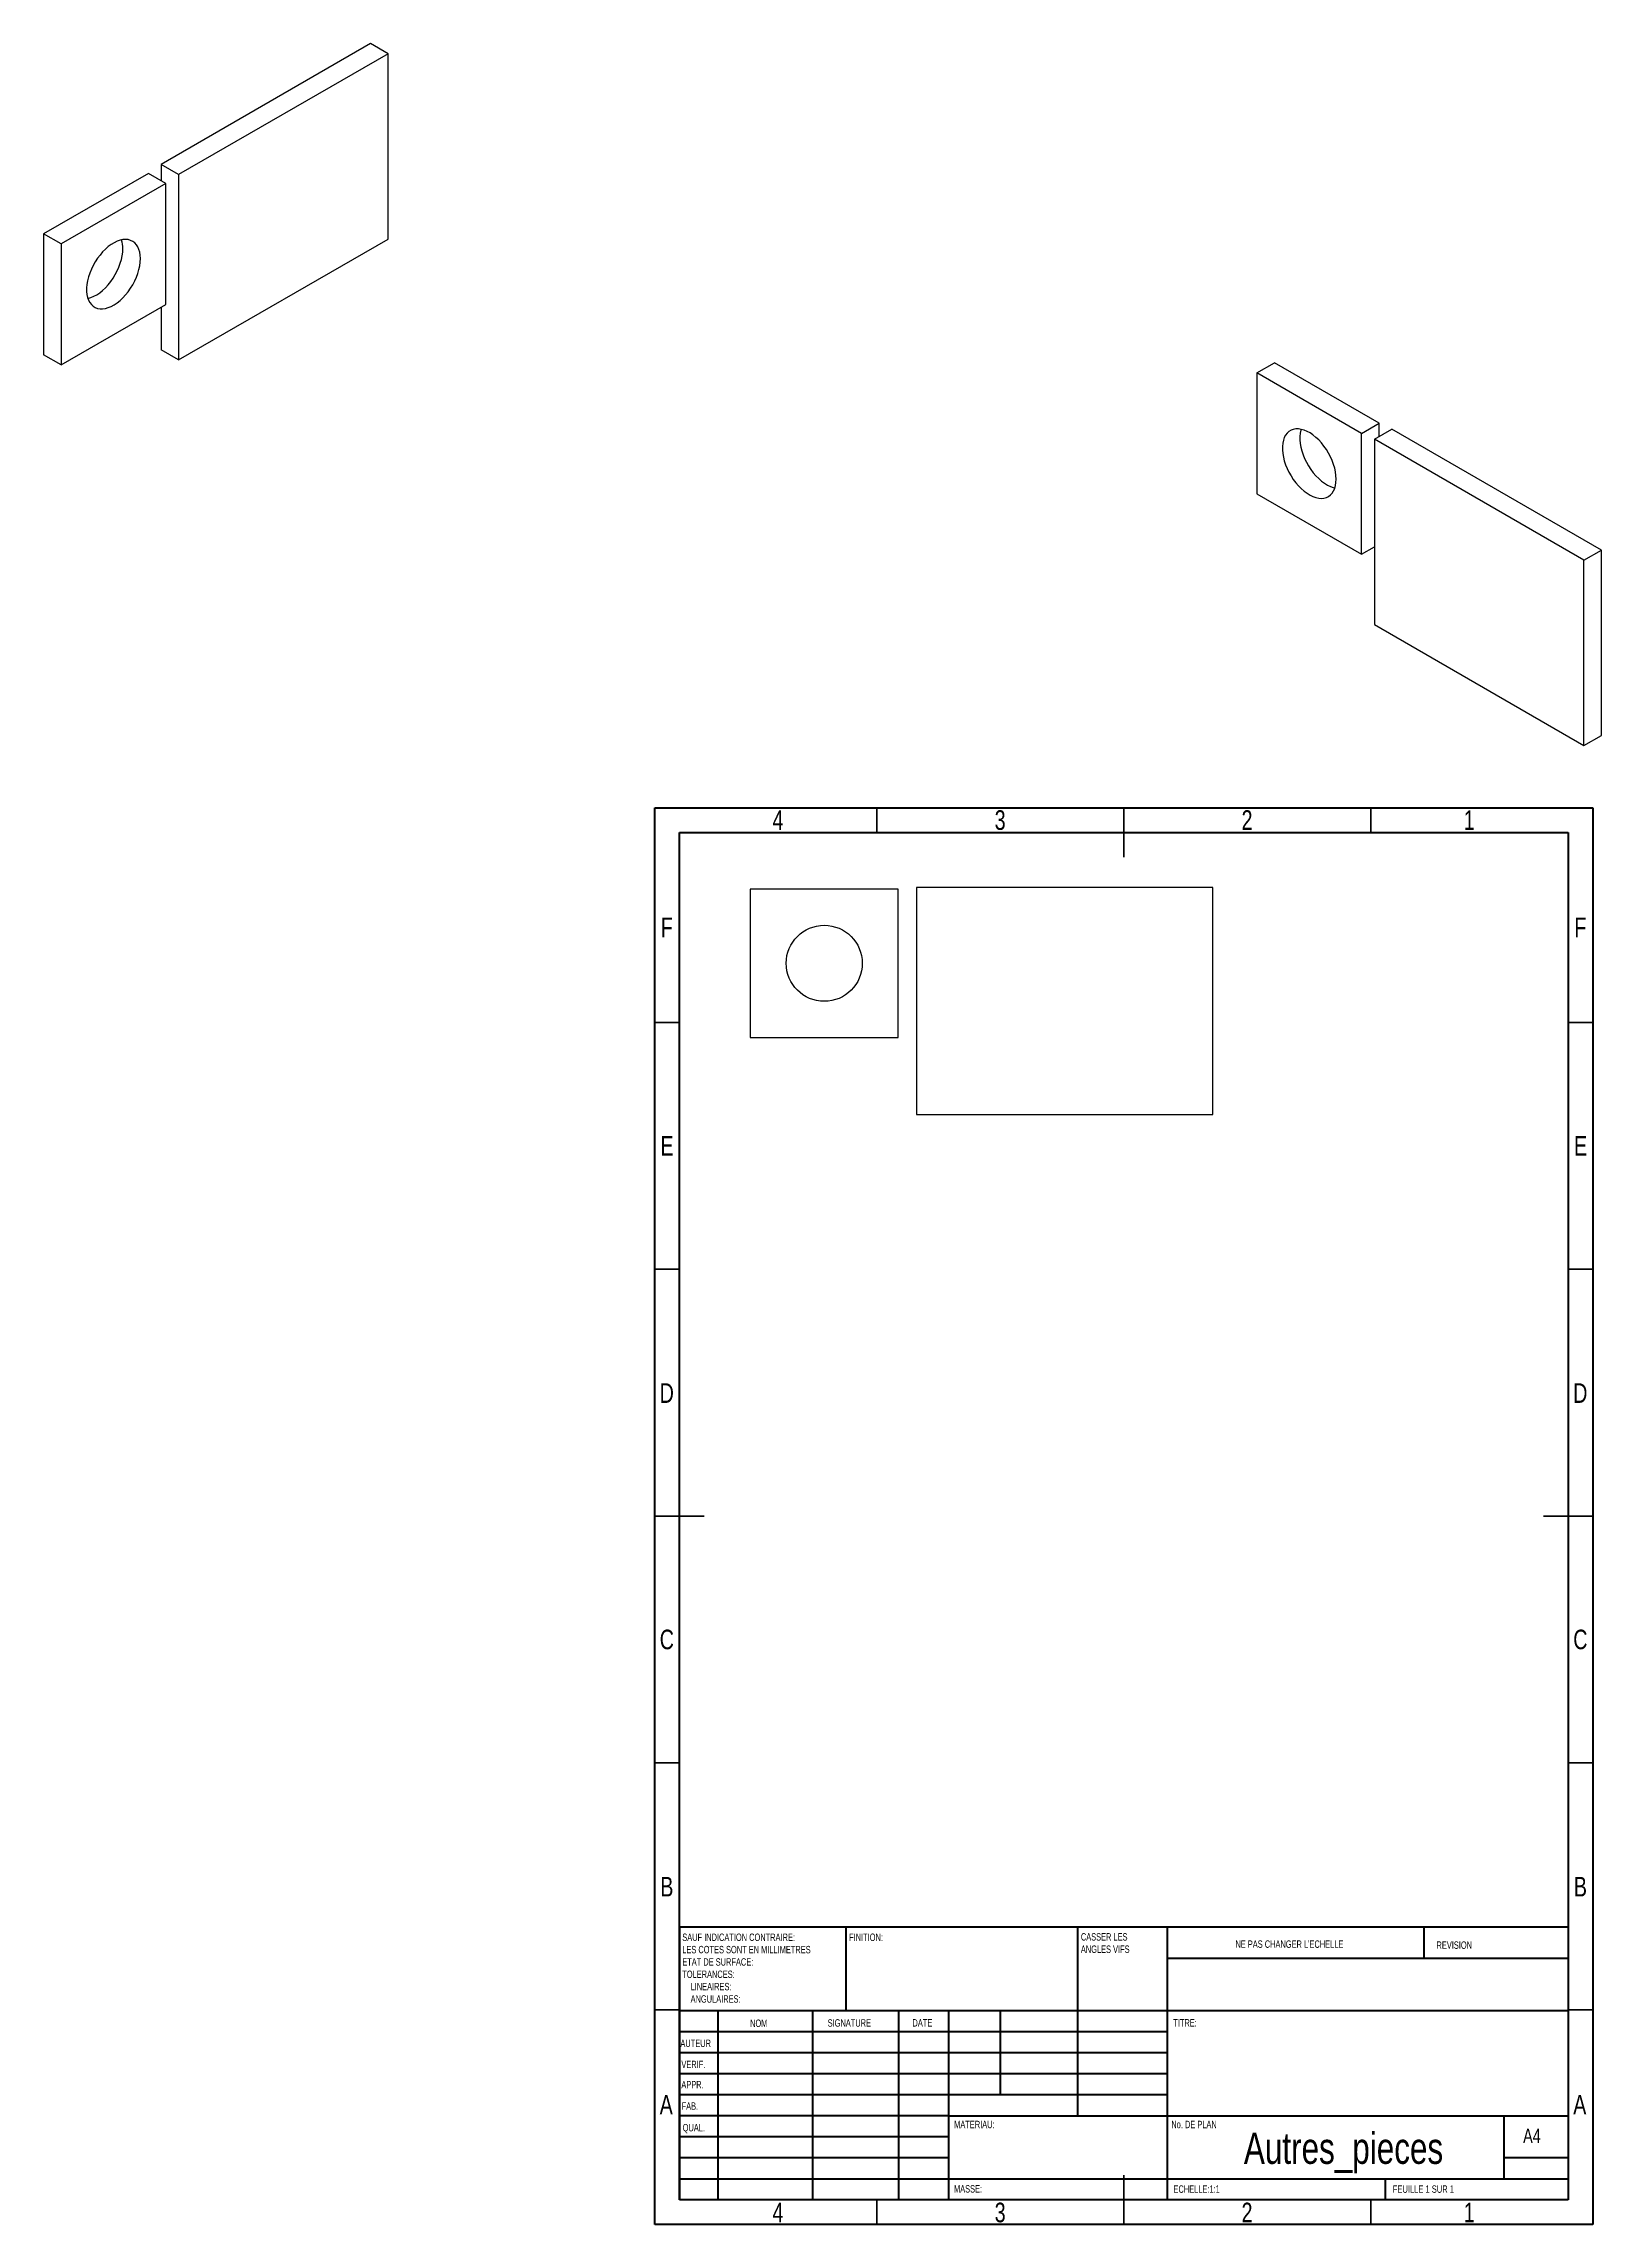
# Model space of a CAD drawing. Header units: millimetres. Extents: x -109 to 207, y 5 to 447.
import ezdxf

# ---------------------------------------------------------------- set-up
doc = ezdxf.new("R2010")
doc.units = ezdxf.units.MM
doc.styles.add('SLDTEXTSTYLE0', font='TXT', dxfattribs={"width": 0.75})
doc.styles.add('SLDTEXTSTYLE1', font='TXT', dxfattribs={"width": 0.7})

# ---------------------------------------------------------------- blocks, each defined once
blk = doc.blocks.new('SW_NOTE_0')
at = {"color": 0, "linetype": 'Continuous', "lineweight": 0, "char_height": 1.5, "attachment_point": 1, "style": 'SLDTEXTSTYLE0'}
for s, insert in [('SAUF INDICATION CONTRAIRE:', (0, 1.93)), ('LES COTES SONT EN MILLIMETRES', (0, -0.57)), ('ETAT DE SURFACE:', (0, -3.07)), ('TOLERANCES:', (0, -5.57)), ('LINEAIRES:', (1.69, -8.07)), ('ANGULAIRES:', (1.69, -10.57))]:
    blk.add_mtext(s, dxfattribs=dict(at, insert=insert))
blk = doc.blocks.new('SW_NOTE_1')
at = {"color": 0, "linetype": 'Continuous', "lineweight": 0, "char_height": 1.5, "attachment_point": 1, "style": 'SLDTEXTSTYLE0'}
for s, insert in [('CASSER LES', (0, 1.93)), ('ANGLES VIFS', (0, -0.57))]:
    blk.add_mtext(s, dxfattribs=dict(at, insert=insert))

msp = doc.modelspace()

# ---------------------------------------------------------------- linework, layer by layer
at = {"color": 7, "linetype": 'Continuous', "lineweight": 25}
for p, q in [((-42.52, 446.81), (-84.94, 422.31)), ((-38.98, 444.76), (-42.52, 446.81)), ((-38.98, 444.76), (-81.41, 420.27)), ((-38.98, 407.2), (-38.98, 444.76)), ((-87.53, 420.51), (-108.74, 408.27)), ((-83.99, 418.47), (-87.53, 420.51)), ((-81.41, 420.27), (-84.94, 422.31)), ((-84.94, 422.31), (-84.94, 419.02)), ((-81.41, 420.27), (-81.41, 382.71)), ((-83.99, 418.47), (-105.21, 406.22)), ((-83.99, 393.97), (-83.99, 418.47)), ((-105.21, 406.22), (-108.74, 408.27)), ((-108.74, 408.27), (-108.74, 383.77)), ((-81.41, 382.71), (-38.98, 407.2)), ((-105.21, 406.22), (-105.21, 381.73)), ((-105.21, 381.73), (-83.99, 393.97)), ((-84.94, 393.43), (-84.94, 384.75)), ((-81.41, 382.71), (-84.94, 384.75)), ((-105.21, 381.73), (-108.74, 383.77)), ((136.95, 380.09), (140.49, 382.13)), ((158.17, 367.84), (136.95, 380.09)), ((136.95, 380.09), (136.95, 355.59)), ((161.7, 369.88), (140.49, 382.13)), ((158.17, 367.84), (161.7, 369.88)), ((158.17, 343.35), (158.17, 367.84)), ((160.75, 366.66), (164.29, 368.7)), ((161.7, 367.21), (161.7, 369.88)), ((206.71, 344.21), (164.29, 368.7)), ((203.18, 342.17), (160.75, 366.66)), ((160.75, 366.66), (160.75, 329.1)), ((136.95, 355.59), (158.17, 343.35)), ((158.17, 343.35), (160.75, 344.84)), ((203.18, 342.17), (206.71, 344.21)), ((203.18, 304.6), (203.18, 342.17)), ((206.71, 306.65), (206.71, 344.21)), ((160.75, 329.1), (203.18, 304.6)), ((203.18, 304.6), (206.71, 306.65)), ((64.34, 275.48), (34.34, 275.48)), ((34.34, 275.48), (34.34, 245.48)), ((64.34, 245.48), (64.34, 275.48)), ((128, 275.86), (68, 275.86)), ((68, 275.86), (68, 229.86)), ((128, 229.86), (128, 275.86)), ((34.34, 245.48), (64.34, 245.48)), ((68, 229.86), (128, 229.86))]:
    msp.add_line(p, q, dxfattribs=at)
at = {"color": 7, "linetype": 'Continuous', "lineweight": 70}
for p, q in [((15, 5), (15, 292)), ((15, 292), (205, 292)), ((205, 292), (205, 5)), ((20, 10), (20, 287)), ((20, 287), (200, 287)), ((200, 287), (200, 10)), ((200, 10), (20, 10)), ((205, 5), (15, 5))]:
    msp.add_line(p, q, dxfattribs=at)
at = {"color": 7, "linetype": 'Continuous', "lineweight": 35}
for p, q in [((60, 287), (60, 292)), ((110, 292), (110, 282)), ((110, 287), (110, 292)), ((160, 287), (160, 292)), ((20, 248.5), (15, 248.5)), ((200, 248.5), (205, 248.5)), ((20, 198.5), (15, 198.5)), ((200, 198.5), (205, 198.5)), ((15, 148.5), (25, 148.5)), ((20, 148.5), (15, 148.5)), ((205, 148.5), (195, 148.5)), ((200, 148.5), (205, 148.5)), ((20, 98.5), (15, 98.5)), ((200, 98.5), (205, 98.5)), ((20, 48.5), (15, 48.5)), ((200, 48.5), (205, 48.5)), ((110, 5), (110, 15)), ((60, 10), (60, 5)), ((110, 10), (110, 5)), ((160, 10), (160, 5))]:
    msp.add_line(p, q, dxfattribs=at)
at = {"color": 7, "linetype": 'Continuous', "lineweight": 50}
for p, q in [((20, 65.25), (200, 65.25)), ((20, 65.25), (20, 10)), ((53.8, 48.25), (53.8, 65.25)), ((100.6, 65.25), (100.6, 27)), ((118.8, 65.25), (118.8, 10)), ((170.8, 58.88), (170.8, 65.25)), ((200, 58.88), (118.8, 58.88)), ((200, 48.25), (20, 48.25)), ((27.8, 48.25), (27.8, 10)), ((46.99, 48.25), (46.99, 10)), ((64.4, 48.25), (64.4, 10)), ((74.6, 10), (74.6, 48.25)), ((85, 31.25), (85, 48.25)), ((118.8, 44), (20, 44)), ((118.8, 39.75), (20, 39.75)), ((118.8, 35.5), (20, 35.5)), ((118.8, 31.25), (20, 31.25)), ((74.6, 27), (20, 27)), ((74.6, 27), (200, 27)), ((187, 14.25), (187, 27)), ((74.6, 22.75), (20, 22.75)), ((74.6, 18.5), (20, 18.5)), ((200, 18.5), (187, 18.5)), ((20, 14.25), (200, 14.25)), ((163, 10), (163, 14.25))]:
    msp.add_line(p, q, dxfattribs=at)
at = {"color": 7, "linetype": 'Continuous', "lineweight": 25, "flags": 128}
for points in [[(-89.15, 403.24), (-89.18, 403.92), (-89.28, 404.54), (-89.45, 405.12), (-89.67, 405.63), (-89.96, 406.07), (-90.3, 406.45), (-90.69, 406.74), (-91.14, 406.95), (-91.62, 407.09), (-92.14, 407.13), (-92.69, 407.09), (-93.26, 406.97), (-93.85, 406.76), (-94.45, 406.47), (-95.05, 406.11), (-95.64, 405.67), (-96.23, 405.16), (-96.79, 404.6), (-97.32, 403.97), (-97.83, 403.31), (-98.29, 402.6), (-98.71, 401.86), (-99.08, 401.1), (-99.39, 400.33), (-99.65, 399.55), (-99.84, 398.78), (-99.97, 398.03), (-100.04, 397.31), (-100.04, 396.61), (-99.97, 395.96), (-99.84, 395.36), (-99.65, 394.82), (-99.39, 394.34), (-99.08, 393.93), (-98.71, 393.6), (-98.29, 393.34), (-97.83, 393.17), (-97.32, 393.08), (-96.79, 393.07), (-96.23, 393.16), (-95.64, 393.32), (-95.05, 393.57), (-94.45, 393.9), (-93.85, 394.3), (-93.26, 394.77), (-92.69, 395.31), (-92.14, 395.91), (-91.62, 396.55), (-91.14, 397.24), (-90.69, 397.97), (-90.3, 398.72), (-89.96, 399.48), (-89.67, 400.26), (-89.45, 401.03), (-89.28, 401.79), (-89.18, 402.53), (-89.15, 403.24)], [(-99.79, 395.19), (-99.76, 395.2), (-99.18, 395.36), (-98.58, 395.61), (-97.98, 395.94), (-97.39, 396.34), (-96.8, 396.81), (-96.22, 397.35), (-95.67, 397.95), (-95.15, 398.59), (-94.67, 399.28), (-94.23, 400.01), (-93.84, 400.76), (-93.49, 401.52), (-93.21, 402.3), (-92.98, 403.07), (-92.82, 403.83), (-92.72, 404.57), (-92.69, 405.29)], [(153.01, 358.57), (152.97, 359.28), (152.88, 360.02), (152.71, 360.78), (152.49, 361.56), (152.2, 362.33), (151.86, 363.1), (151.46, 363.85), (151.02, 364.57), (150.54, 365.26), (150.02, 365.91), (149.47, 366.51), (148.9, 367.04), (148.31, 367.52), (147.71, 367.92), (147.11, 368.25), (146.51, 368.49), (145.93, 368.66), (145.37, 368.74), (144.83, 368.74), (144.33, 368.65), (143.87, 368.48), (143.45, 368.22), (143.08, 367.89), (142.77, 367.48), (142.51, 367), (142.32, 366.45), (142.19, 365.85), (142.12, 365.2), (142.12, 364.51), (142.19, 363.78), (142.32, 363.03), (142.51, 362.26), (142.77, 361.49), (143.08, 360.72), (143.45, 359.96), (143.87, 359.22), (144.33, 358.51), (144.83, 357.84), (145.37, 357.22), (145.93, 356.65), (146.51, 356.14), (147.11, 355.71), (147.71, 355.34), (148.31, 355.05), (148.9, 354.85), (149.47, 354.72), (150.02, 354.68), (150.54, 354.73), (151.02, 354.86), (151.46, 355.08), (151.86, 355.37), (152.2, 355.74), (152.49, 356.19), (152.71, 356.7), (152.88, 357.27), (152.97, 357.9), (153.01, 358.57)], [(145.9, 368.67), (145.85, 368.5), (145.72, 367.9), (145.65, 367.24), (145.65, 366.55), (145.72, 365.82), (145.85, 365.07), (146.05, 364.3), (146.3, 363.53), (146.62, 362.76), (146.99, 362), (147.4, 361.26), (147.87, 360.55), (148.37, 359.88), (148.91, 359.26), (149.47, 358.69), (150.05, 358.19), (150.64, 357.75), (151.24, 357.38), (151.84, 357.09), (152.43, 356.89), (152.75, 356.81)]]:
    msp.add_lwpolyline(points, dxfattribs=at)
at = {"color": 7, "linetype": 'Continuous', "lineweight": 25}
msp.add_circle((49.34, 260.48), 7.7, dxfattribs=at)
msp.add_arc((-98.32, 405.36), 5.63, 359.2124, 17.4171, dxfattribs=at)

# ---------------------------------------------------------------- block references
at = {"color": 7, "linetype": 'Continuous', "lineweight": 0}
for name, p in [('SW_NOTE_0', (20.59, 61.99)), ('SW_NOTE_1', (101.31, 62.07))]:
    msp.add_blockref(name, p, dxfattribs=at)

# ---------------------------------------------------------------- texts
for s, insert, char_height, attachment_point, style in [('4', (39.96, 291.49), 3.97, 2, 'SLDTEXTSTYLE0'), ('3', (84.96, 291.49), 3.97, 2, 'SLDTEXTSTYLE0'), ('2', (134.96, 291.49), 3.97, 2, 'SLDTEXTSTYLE0'), ('1', (179.96, 291.49), 3.97, 2, 'SLDTEXTSTYLE0'), ('F', (17.46, 269.74), 3.97, 2, 'SLDTEXTSTYLE0'), ('F', (202.46, 269.74), 3.97, 2, 'SLDTEXTSTYLE0'), ('E', (17.51, 225.49), 3.97, 2, 'SLDTEXTSTYLE0'), ('E', (202.51, 225.49), 3.97, 2, 'SLDTEXTSTYLE0'), ('D', (17.45, 175.4), 3.97, 2, 'SLDTEXTSTYLE0'), ('D', (202.45, 175.4), 3.97, 2, 'SLDTEXTSTYLE0'), ('C', (17.46, 125.49), 3.97, 2, 'SLDTEXTSTYLE0'), ('C', (202.46, 125.49), 3.97, 2, 'SLDTEXTSTYLE0'), ('B', (17.47, 75.4), 3.97, 2, 'SLDTEXTSTYLE0'), ('B', (202.47, 75.4), 3.97, 2, 'SLDTEXTSTYLE0'), ('FINITION:', (54.37, 63.92), 1.5, 1, 'SLDTEXTSTYLE0'), ("NE PAS CHANGER L'ECHELLE", (132.61, 62.53), 1.5, 1, 'SLDTEXTSTYLE0'), ('REVISION', (173.33, 62.33), 1.5, 1, 'SLDTEXTSTYLE0'), ('NOM', (34.32, 46.5), 1.5, 1, 'SLDTEXTSTYLE0'), ('SIGNATURE', (50.03, 46.56), 1.5, 1, 'SLDTEXTSTYLE0'), ('DATE', (67.21, 46.58), 1.5, 1, 'SLDTEXTSTYLE0'), ('TITRE:', (120.03, 46.58), 1.5, 1, 'SLDTEXTSTYLE0'), ('AUTEUR', (20.21, 42.43), 1.5, 1, 'SLDTEXTSTYLE0'), ('VERIF.', (20.41, 38.15), 1.5, 1, 'SLDTEXTSTYLE0'), ('A', (17.34, 31.24), 3.97, 2, 'SLDTEXTSTYLE0'), ('APPR.', (20.4, 34.06), 1.5, 1, 'SLDTEXTSTYLE0'), ('A', (202.34, 31.24), 3.97, 2, 'SLDTEXTSTYLE0'), ('FAB.', (20.46, 29.73), 1.5, 1, 'SLDTEXTSTYLE0'), ('QUAL.', (20.67, 25.35), 1.5, 1, 'SLDTEXTSTYLE0'), ('MATERIAU:', (75.65, 25.99), 1.5, 1, 'SLDTEXTSTYLE0'), ('No. DE PLAN', (119.63, 25.99), 1.5, 1, 'SLDTEXTSTYLE0'), ('Autres_pieces', (154.5, 23.61), 6.35, 2, 'SLDTEXTSTYLE0'), ('A4', (190.87, 24.41), 2.91, 1, 'SLDTEXTSTYLE0'), ('4', (39.96, 9.4), 3.97, 2, 'SLDTEXTSTYLE0'), ('MASSE:', (75.62, 12.95), 1.499, 1, 'SLDTEXTSTYLE0'), ('3', (84.96, 9.4), 3.97, 2, 'SLDTEXTSTYLE0'), ('ECHELLE:1:1', (120.07, 12.9), 1.5, 1, 'SLDTEXTSTYLE0'), ('2', (134.96, 9.4), 3.97, 2, 'SLDTEXTSTYLE0'), ('FEUILLE 1 SUR 1', (164.48, 12.9), 1.5, 1, 'SLDTEXTSTYLE1'), ('1', (179.96, 9.4), 3.97, 2, 'SLDTEXTSTYLE0')]:
    msp.add_mtext(s, dxfattribs=dict(at, insert=insert, char_height=char_height, attachment_point=attachment_point, style=style))

doc.saveas('drawing.dxf')
